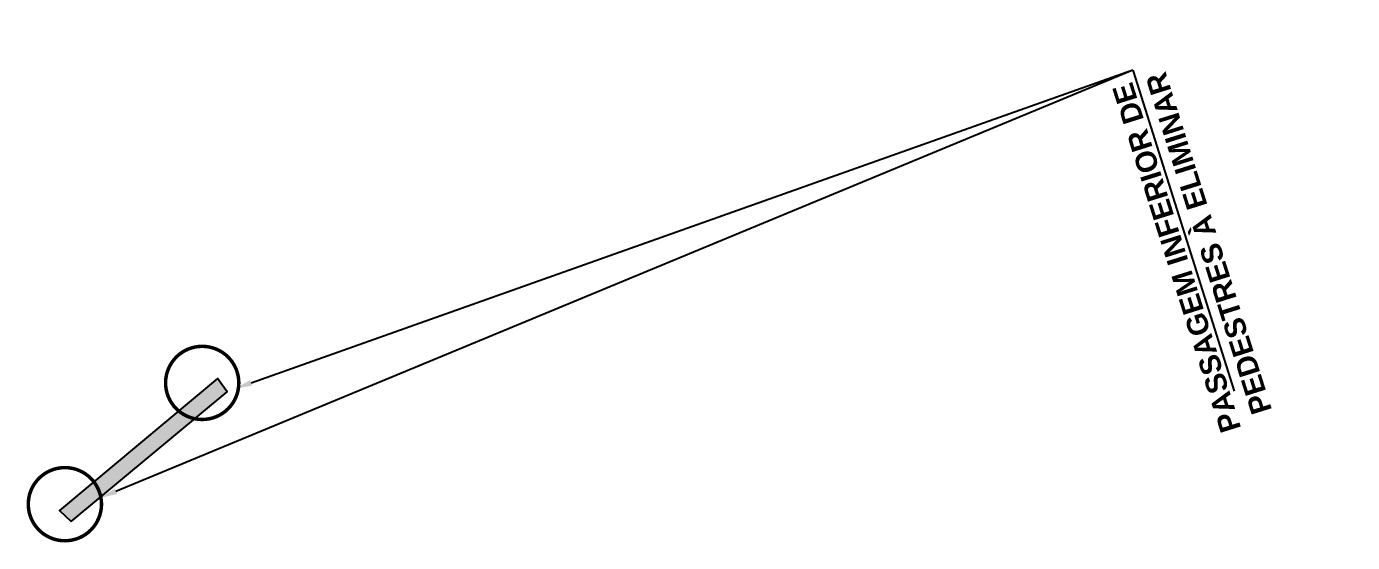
# Model space of a CAD drawing. Header units: metres. Extents: x 292198 to 326394, y 7397335 to 7462838.
# Drawn here: x 295750.7 to 295940.4, y 7458690.7 to 7458764.6 of the extents above; entities that cross this region are included whole.
import ezdxf
from ezdxf import colors
from ezdxf.entities.mleader import LeaderData, LeaderLine
from ezdxf.math import Vec2, Vec3

# ---------------------------------------------------------------- set-up
doc = ezdxf.new("R2010")
doc.units = ezdxf.units.M
for name, color, linetype in [('_PASSARELA EXISTENTE', 50, 'Continuous'), ('_TEXTOS PASSARELAS', 2, 'Continuous'), ('_ÁREAA DE AQUISIÇÃO', 2, 'Continuous')]:
    doc.layers.add(name, color=color, linetype=linetype)
doc.styles.add('ARIAL', font='arial.ttf')

msp = doc.modelspace()

# ---------------------------------------------------------------- hatches: boundary and pattern name
at = {"layer": '_PASSARELA EXISTENTE', "transparency": 33554559}
h = msp.add_hatch(color=256, dxfattribs=at)
h.dxf.hatch_style = 1
h.paths.add_polyline_path([(295757.08, 7458693.73), (295779.42, 7458712.32), (295778, 7458714.21), (295755.41, 7458695.33)])
h = msp.add_hatch(color=256, dxfattribs=at)
h.dxf.hatch_style = 1
h.paths.add_polyline_path([(295757.08, 7458693.73), (295779.42, 7458712.32), (295778, 7458714.21), (295755.41, 7458695.33)])

# ---------------------------------------------------------------- linework, layer by layer
at = {"layer": '_PASSARELA EXISTENTE'}
msp.add_lwpolyline([(295757.08, 7458693.73), (295779.42, 7458712.32), (295778, 7458714.21), (295755.41, 7458695.33), (295757.08, 7458693.73)], dxfattribs=at)
msp.add_lwpolyline([(295757.08, 7458693.73), (295779.42, 7458712.32), (295778, 7458714.21), (295755.41, 7458695.33), (295757.08, 7458693.73)], dxfattribs=at)
at = {"layer": '_ÁREAA DE AQUISIÇÃO', "const_width": 0.5, "flags": 128}
for points in [[(295775.83, 7458708.36, -1), (295775.83, 7458718.84, -1), (295775.83, 7458708.36, -15.424623)], [(295756.18, 7458690.99, -1), (295756.18, 7458701.47, -1), (295756.18, 7458690.99, -15.424623)]]:
    msp.add_lwpolyline(points, format="xyb", dxfattribs=at)

# ---------------------------------------------------------------- leaders
at = {"layer": '_TEXTOS PASSARELAS'}
ml = msp.add_multileader_mtext('Standard', dxfattribs=at)
ml.set_content('{\\fArial|b1|i0|c0|p34;PASSAGEM INFERIOR DE\\PPEDESTRES À ELIMINAR}', color=256, style='ARIAL')
ml.set_leader_properties()
ml.build(insert=Vec2(0, 0))
ml.multileader.update_dxf_attribs({"text_right_attachment_type": 6, "dogleg_length": 0.54, "arrow_head_size": 2.54})
ctx = ml.context
ctx.base_point, ctx.char_height, ctx.arrow_head_size, ctx.landing_gap_size, ctx.plane_origin, ctx.plane_x_axis, ctx.plane_y_axis = Vec3(295923.37, 7458705.93), 3, 2.54, 1.27, Vec3(295784.34, 7458694.59), Vec3(-0.300206, 0.953874), Vec3(-0.953874, -0.300206)
ctx.right_attachment, ctx.text_align_type = 6, 2
notes = []
notes.append((ctx, [(1, (1, 1, 0), (295909.01, 7458758.46), (0.300206, -0.953874), 0.229, [(0, [(295761.14, 7458697.1)], 0, [])])]))
ctx.mtext.insert, ctx.mtext.text_direction, ctx.mtext.rotation, ctx.mtext.alignment, ctx.mtext.flow_direction = Vec3(295906.02, 7458755.94), Vec3(-0.300206, 0.953874), 1.875705, 3, 5
ml = msp.add_multileader_mtext('Standard', dxfattribs=at)
ml.set_content('{\\fArial|b1|i0|c0|p34;PASSAGEM INFERIOR DE\\PPEDESTRES À ELIMINAR}', color=256, style='ARIAL')
ml.set_leader_properties()
ml.build(insert=Vec2(0, 0))
ml.multileader.update_dxf_attribs({"text_right_attachment_type": 6, "dogleg_length": 0.54, "arrow_head_size": 2.54})
ctx = ml.context
ctx.base_point, ctx.char_height, ctx.arrow_head_size, ctx.landing_gap_size, ctx.plane_origin, ctx.plane_x_axis, ctx.plane_y_axis = Vec3(295923.37, 7458705.93), 3, 2.54, 1.27, Vec3(295799.28, 7458698.27), Vec3(-0.300206, 0.953874), Vec3(-0.953874, -0.300206)
ctx.right_attachment, ctx.text_align_type = 6, 2
notes.append((ctx, [(1, (1, 1, 0), (295909.01, 7458758.46), (0.300206, -0.953874), 0.229, [(0, [(295780.43, 7458712.75)], 0, [])])]))
ctx.mtext.insert, ctx.mtext.text_direction, ctx.mtext.rotation, ctx.mtext.alignment, ctx.mtext.flow_direction = Vec3(295906.02, 7458755.94), Vec3(-0.300206, 0.953874), 1.875705, 3, 5
for ctx, leaders in notes:
    for number, flags, end, landing, length, lines in leaders:
        leader = LeaderData()
        leader.index, (leader.has_last_leader_line, leader.has_dogleg_vector, leader.attachment_direction) = number, flags
        leader.last_leader_point, leader.dogleg_vector, leader.dogleg_length = Vec3(end), Vec3(landing), length
        for number, points, colour, breaks in lines:
            line = LeaderLine()
            line.index, line.vertices, line.color, line.breaks = number, Vec3.list(points), colors.encode_raw_color(colour), breaks
            leader.lines.append(line)
        ctx.leaders.append(leader)

doc.saveas('drawing.dxf')
